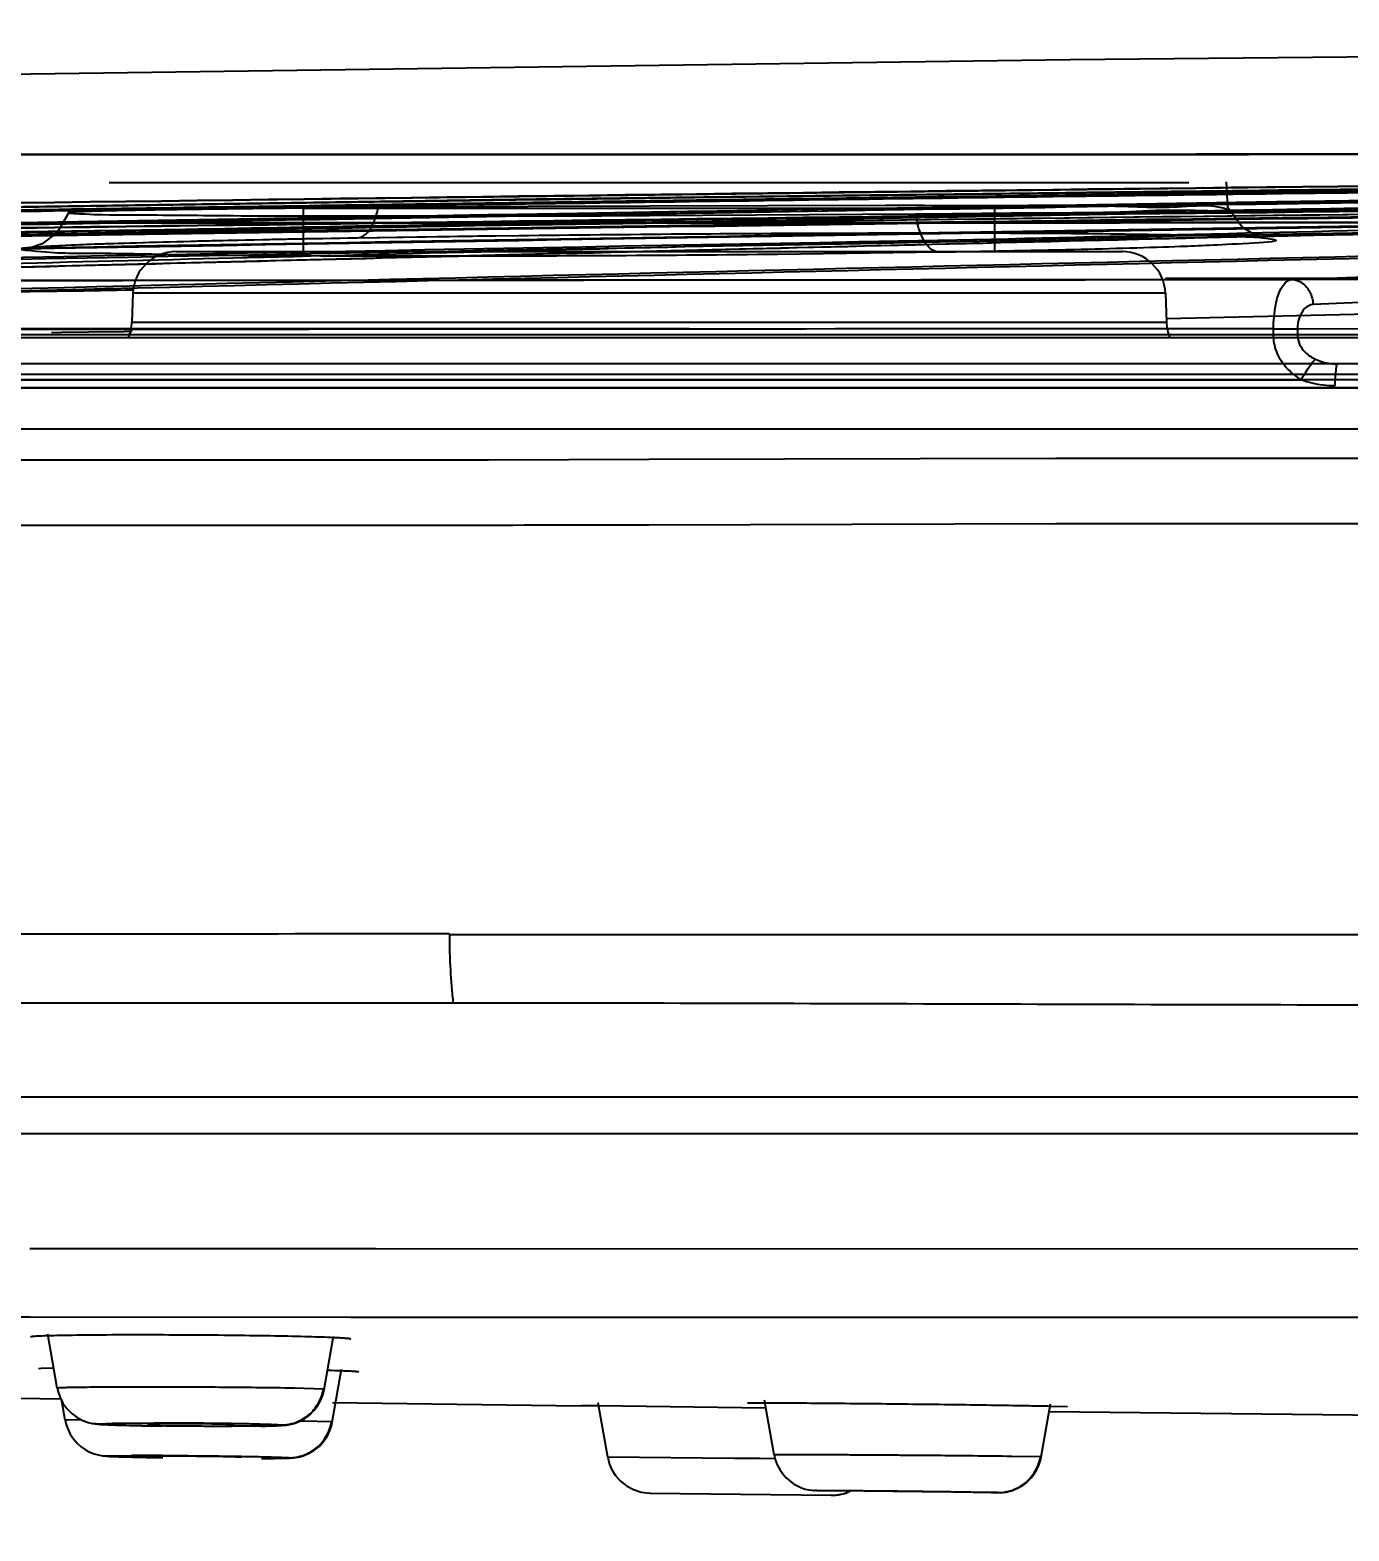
# Model space of a CAD drawing. Header units: millimetres. Extents: x 687 to 1107, y -116 to 478.
# Drawn here: x 815.779 to 818.831, y 374.706 to 378.178 of the extents above; entities that cross this region are included whole.
import ezdxf

# ---------------------------------------------------------------- set-up
doc = ezdxf.new("R2010")
doc.units = ezdxf.units.MM
doc.header["$LTSCALE"] = 0.1
doc.layers.add('DIM', color=3, linetype='Continuous')
doc.styles.get("Standard").update_dxf_attribs({"font": 'arial.ttf'})
doc.dimstyles.new('ISO-25', dxfattribs={"dimtxt": 2.5, "dimasz": 2.5, "dimexe": 1.25, "dimexo": 0.625, "dimtad": 1, "dimlfac": 5, "dimtxsty": 'Standard', "dimcen": 2.5, "dimadec": 0, "dimazin": 0, "dimtfac": 1, "dimtmove": 0, "dimatfit": 3, "dimfxl": 0, "dimarcsym": 0})

# ---------------------------------------------------------------- blocks, each defined once
blk = doc.blocks.new('*D69')
at = {"layer": 'Defpoints', "color": 0}
for p in [(804.6861, 376.0872), (858.1644, 376.0869), (858.1644, 365.5396)]:
    blk.add_point(p, dxfattribs=at)
at = {"layer": 'DIM', "color": 0, "lineweight": -2}
for p, q in [((804.6861, 375.4622), (804.6861, 364.2896)), ((858.1644, 375.4619), (858.1644, 364.2896)), ((807.1861, 365.5396), (855.6644, 365.5396))]:
    blk.add_line(p, q, dxfattribs=at)
at = {"layer": 'DIM', "color": 0}
for points in [[(807.1861, 365.9563), (807.1861, 365.123), (804.6861, 365.5396)], [(855.6644, 365.9563), (855.6644, 365.123), (858.1644, 365.5396)]]:
    blk.add_solid(points, dxfattribs=at)
at = {"layer": 'DIM', "color": 0, "insert": (850.4227, 367.4411), "char_height": 2.5, "attachment_point": 5}
blk.add_mtext('267.5', dxfattribs=at)

msp = doc.modelspace()

# ---------------------------------------------------------------- linework, layer by layer
for p, q in [((819.3807, 377.8225), (815.7892, 377.7785)), ((815.9625, 377.8256), (818.4606, 377.8256)), ((815.7916, 377.7786), (812.3387, 377.7258)), ((816.9308, 377.7698), (816.5851, 377.7675)), ((817.2116, 377.771), (816.9308, 377.7698)), ((817.7592, 377.772), (817.2116, 377.771)), ((818.0116, 377.7656), (816.4116, 377.7656)), ((816.4116, 377.6656), (816.4116, 377.7656)), ((817.2116, 377.749), (817.8284, 377.7526)), ((818.0116, 377.6656), (818.0116, 377.7656)), ((816.5356, 377.6976), (816.9099, 377.7029)), ((816.1172, 377.6656), (818.306, 377.6656)), ((817.8817, 377.6639), (817.5083, 377.659)), ((822.7368, 377.603), (814.5001, 377.5981)), ((828.1814, 377.6032), (818.4059, 377.6032)), ((818.6983, 377.6009), (819.383, 377.6264)), ((816.0182, 377.576), (815.9039, 377.5744)), ((816.0172, 377.5765), (815.9989, 377.5763)), ((816.0173, 377.5691), (816.0149, 377.5021)), ((818.4059, 377.5691), (816.0173, 377.5691)), ((818.4059, 377.5691), (818.4082, 377.5021)), ((818.4082, 377.5111), (819.0351, 377.5254)), ((816.0149, 377.5021), (818.4082, 377.5021)), ((819.0351, 377.5243), (818.4082, 377.51)), ((805.1117, 377.4667), (857.667, 377.4666)), ((829.8457, 377.4731), (805.7971, 377.4731)), ((830.9575, 377.4731), (808.817, 377.4731)), ((814.4341, 377.4893), (822.7094, 377.4844)), ((815.8289, 377.4787), (815.8527, 377.479)), ((815.8527, 377.479), (815.9141, 377.4799)), ((815.9141, 377.4799), (815.9961, 377.481)), ((815.9961, 377.481), (816.0152, 377.4813)), ((818.6559, 377.4872), (818.7115, 377.4862)), ((818.656, 377.4742), (818.6559, 377.4872)), ((818.7117, 377.4731), (818.656, 377.4742)), ((818.7116, 377.4855), (818.712, 377.4731)), ((831.061, 377.4056), (805.7888, 377.4056)), ((808.759, 377.3693), (818.7203, 377.3693)), ((820.419, 377.3691), (814.363, 377.3692)), ((815.8285, 377.3815), (815.7285, 377.3815)), ((815.8523, 377.3815), (815.8285, 377.3815)), ((815.9138, 377.3815), (815.8523, 377.3815)), ((816.0126, 377.3815), (815.9138, 377.3815)), ((816.0736, 377.3815), (816.0126, 377.3815)), ((816.1115, 377.3815), (816.0736, 377.3815)), ((816.2779, 377.3815), (816.1115, 377.3815)), ((816.318, 377.3815), (816.2779, 377.3815)), ((816.3449, 377.3815), (816.318, 377.3815)), ((816.4291, 377.3815), (816.3449, 377.3815)), ((817.2108, 377.3815), (816.4291, 377.3815)), ((818.0606, 377.3815), (817.2108, 377.3815)), ((818.1225, 377.3815), (818.0606, 377.3815)), ((818.2328, 377.3815), (818.1225, 377.3815)), ((818.2951, 377.3815), (818.2328, 377.3815)), ((818.5075, 377.3815), (818.2951, 377.3815)), ((818.5927, 377.3815), (818.5075, 377.3815)), ((818.6929, 377.3815), (818.5927, 377.3815)), ((819.0179, 377.3815), (818.6929, 377.3815)), ((806.6353, 377.3503), (820.42, 377.3508)), ((820.42, 377.3503), (806.6355, 377.3503)), ((806.738, 377.2556), (820.7165, 377.2556)), ((815.7911, 377.1831), (815.6035, 377.1832)), ((815.8295, 377.1831), (815.7911, 377.1831)), ((816.2394, 377.183), (815.8295, 377.1831)), ((816.2696, 377.183), (816.2394, 377.183)), ((816.4722, 377.183), (816.2696, 377.183)), ((816.5016, 377.1831), (816.4722, 377.183)), ((816.5646, 377.1831), (816.5016, 377.1831)), ((816.5782, 377.1831), (816.5646, 377.1831)), ((816.6138, 377.1832), (816.5782, 377.1831)), ((816.84, 377.1835), (816.6138, 377.1832)), ((817.211, 377.1844), (816.84, 377.1835)), ((818.1524, 377.1868), (817.211, 377.1844)), ((815.1977, 377.033), (816.2701, 377.0324)), ((816.2701, 377.0324), (816.3725, 377.0324)), ((817.2107, 377.0338), (818.1522, 377.0363)), ((831.4252, 376.085), (816.7494, 376.085)), ((821.5817, 375.7095), (811.2466, 375.7095)), ((857.7399, 375.6246), (805.1103, 375.6246)), ((815.7973, 375.359), (815.7789, 375.359)), ((816.0505, 375.3589), (815.7973, 375.359)), ((816.2511, 375.3589), (816.0505, 375.3589)), ((816.2992, 375.3589), (816.2511, 375.3589)), ((816.5205, 375.3588), (816.2992, 375.3589)), ((816.5384, 375.3588), (816.5205, 375.3588)), ((816.561, 375.3588), (816.5384, 375.3588)), ((816.5792, 375.3588), (816.561, 375.3588)), ((819.3167, 375.3582), (816.5792, 375.3588)), ((813.0555, 375.2017), (815.7795, 375.2011)), ((815.7795, 375.2011), (816.5204, 375.201)), ((816.5204, 375.201), (817.3969, 375.2008)), ((817.3969, 375.2008), (817.4171, 375.2008)), ((817.4171, 375.2008), (817.4378, 375.2008)), ((817.4378, 375.2008), (817.7099, 375.2007)), ((817.7099, 375.2007), (817.9103, 375.2006)), ((817.9103, 375.2006), (817.9408, 375.2006)), ((817.9408, 375.2006), (818.1789, 375.2006)), ((818.1789, 375.2006), (818.2197, 375.2006)), ((818.2197, 375.2006), (819.2076, 375.2004)), ((815.8422, 375.0362), (815.8201, 375.1616)), ((816.4599, 375.0334), (816.4816, 375.1568)), ((815.8049, 375.0819), (815.7991, 375.0811)), ((815.8328, 375.0827), (815.8049, 375.0819)), ((816.4784, 374.9578), (816.5, 375.0806)), ((816.4579, 375.0339), (816.391, 375.0362)), ((816.4573, 375.0225), (816.4598, 375.0334)), ((816.4598, 375.0334), (816.4579, 375.0339)), ((815.2861, 375.0193), (815.852, 375.0118)), ((815.8607, 374.9621), (815.8529, 375.0062)), ((816.479, 375.0034), (817.054, 374.9958)), ((817.0691, 374.9956), (817.054, 374.9958)), ((817.0935, 374.9953), (817.0691, 374.9956)), ((817.1157, 374.8764), (817.0934, 375.0027)), ((817.4819, 374.9905), (817.0935, 374.9953)), ((817.4787, 375.0018), (817.4393, 375.0014)), ((817.5009, 374.8822), (817.4787, 375.0084)), ((818.1186, 374.8774), (818.1402, 374.9999)), ((818.1796, 374.9929), (818.1404, 374.9943)), ((815.8662, 374.9626), (815.8607, 374.9621)), ((815.8972, 374.9631), (815.8662, 374.9626)), ((815.9694, 374.9554), (816.0665, 374.9564)), ((816.4099, 374.96), (816.404, 374.9601)), ((816.4765, 374.9582), (816.4099, 374.96)), ((816.4784, 374.9578), (816.4765, 374.9582)), ((816.4765, 374.9494), (816.4783, 374.9578)), ((818.1372, 374.9828), (819.2752, 374.97)), ((815.9413, 374.9531), (815.9244, 374.9547)), ((815.9244, 374.9547), (815.9244, 374.9547)), ((815.9411, 374.954), (815.9694, 374.9554)), ((816.0513, 374.9528), (816.0521, 374.9526)), ((816.2513, 374.9515), (816.2505, 374.9517)), ((816.2513, 374.9515), (816.2513, 374.9515)), ((815.9477, 374.88), (815.9474, 374.88)), ((815.9594, 374.8791), (815.9477, 374.88)), ((815.9593, 374.8797), (816.0143, 374.8808)), ((816.0699, 374.8783), (816.0706, 374.8782)), ((816.2699, 374.8763), (816.2692, 374.8765)), ((816.2699, 374.8763), (816.2699, 374.8763)), ((816.3909, 374.8757), (816.3912, 374.8757)), ((817.4082, 374.874), (817.1157, 374.8764)), ((817.4666, 374.8735), (817.4082, 374.874)), ((817.5034, 374.8732), (817.4666, 374.8735)), ((818.1168, 374.8775), (818.0505, 374.8786)), ((818.1186, 374.8774), (818.1168, 374.8775)), ((817.2129, 374.7938), (817.2141, 374.7938)), ((817.2141, 374.7938), (817.2129, 374.7938)), ((817.2141, 374.7938), (817.6325, 374.7887)), ((817.5995, 374.7994), (817.5947, 374.7996)), ((817.5995, 374.7995), (817.5983, 374.7996)), ((817.5994, 374.7997), (817.6547, 374.7997)), ((817.6548, 374.7982), (817.5995, 374.7995)), ((817.6336, 374.7886), (817.6325, 374.7887)), ((817.6325, 374.7887), (817.6336, 374.7886)), ((817.6336, 374.7886), (817.6504, 374.7898)), ((817.9096, 374.7961), (817.7102, 374.7983)), ((817.7102, 374.7983), (817.7108, 374.7982)), ((817.9102, 374.796), (817.9096, 374.7961)), ((817.9102, 374.796), (817.9102, 374.796)), ((818.0179, 374.7947), (817.9624, 374.7947)), ((818.0178, 374.7949), (818.019, 374.7948))]:
    msp.add_line(p, q)
for points in [[(827.3204, 378.1782), (822.4313, 378.1502), (818.1857, 378.109), (813.3753, 378.0432), (808.084, 377.9475), (805.4788, 377.8893)], [(827.0843, 377.8765), (823.746, 377.8573), (820.3681, 377.8274), (816.9506, 377.7869), (813.4937, 377.7354), (809.9972, 377.673), (806.4612, 377.5995)], [(827.166, 377.8762), (823.8344, 377.8569), (820.459, 377.8271), (817.0399, 377.7865), (813.5771, 377.7351), (810.0707, 377.6728), (806.5206, 377.5994)], [(827.1879, 377.8762), (824.1333, 377.8577), (820.9524, 377.8288), (817.6452, 377.7888), (814.2116, 377.7373), (810.6518, 377.674), (806.9658, 377.5987)], [(827.2959, 377.8758), (824.2492, 377.8573), (821.0715, 377.8283), (817.7629, 377.7883), (814.3235, 377.7369), (810.7532, 377.6737), (807.0522, 377.5986)], [(827.4908, 377.8753), (824.6713, 377.8548), (821.7286, 377.8231), (818.6628, 377.7804), (815.4738, 377.7275), (812.1618, 377.6658), (808.7266, 377.5969)], [(827.6487, 377.8748), (824.8324, 377.8541), (821.8926, 377.8222), (818.8292, 377.7794), (815.6425, 377.7266), (812.3322, 377.6651), (808.8985, 377.5968)], [(828.3887, 377.8729), (826.2988, 377.851), (824.1189, 377.8177), (821.849, 377.7739), (819.489, 377.7213), (817.039, 377.6618), (814.4989, 377.5981)], [(817.8029, 377.7088), (817.8876, 377.7088), (817.9686, 377.7087), (818.0457, 377.7085), (818.1186, 377.7082), (818.1873, 377.7077), (818.2517, 377.7072), (818.3114, 377.7066), (818.3665, 377.7059), (818.4169, 377.7051), (818.4622, 377.7042), (818.5025, 377.7032), (818.5375, 377.7022), (818.5672, 377.7011), (818.5916, 377.7), (818.6111, 377.6989), (818.6247, 377.6979), (818.6347, 377.6969), (818.633, 377.6972), (818.6151, 377.7025), (818.5833, 377.7219), (818.5505, 377.7673), (818.5472, 377.8271)], [(819.3942, 377.7718), (816.4987, 377.7196), (813.4951, 377.6604), (810.3834, 377.5964)], [(815.8683, 377.7548), (815.8417, 377.7094), (815.8073, 377.6839), (815.7826, 377.6753), (815.7793, 377.6748), (815.7888, 377.6758), (815.802, 377.6769), (815.8216, 377.6782), (815.8461, 377.6796), (815.8759, 377.681), (815.9108, 377.6824), (815.9508, 377.6839), (815.9958, 377.6854), (816.0458, 377.6869), (816.1009, 377.6885), (816.1609, 377.69), (816.226, 377.6915), (816.2961, 377.6931), (816.3712, 377.6946), (816.4511, 377.6961), (816.536, 377.6976)], [(816.536, 377.6976), (816.6277, 377.699), (816.721, 377.7004), (816.8154, 377.7017), (816.9102, 377.7028)], [(816.9102, 377.7028), (817.0045, 377.7039), (817.0986, 377.7049), (817.192, 377.7057), (817.2845, 377.7065), (817.3758, 377.7071), (817.4656, 377.7077), (817.5535, 377.7081), (817.6392, 377.7085), (817.7225, 377.7087), (817.8029, 377.7088)], [(815.9989, 377.5763), (814.9031, 377.5605), (813.8031, 377.5437), (812.6988, 377.5258), (811.7471, 377.5095)], [(815.8423, 375.0362), (815.844, 375.0283), (815.8485, 375.0151), (815.8552, 375.0017), (815.8643, 374.9891), (815.8755, 374.9777), (815.8881, 374.9685), (815.9012, 374.9616), (815.9133, 374.9573), (815.9228, 374.955), (815.9244, 374.9547)], [(816.4255, 374.974), (816.4361, 374.9844), (816.4451, 374.9962), (816.4522, 375.009), (816.4573, 375.0225)], [(815.8608, 374.9621), (815.8623, 374.9549), (815.8665, 374.9422), (815.8722, 374.9302), (815.8795, 374.9191), (815.8879, 374.9094), (815.8972, 374.901), (815.9072, 374.8941), (815.9173, 374.8886), (815.9274, 374.8846)], [(816.3138, 374.9486), (816.3246, 374.9488), (816.3341, 374.949), (816.3423, 374.9492), (816.3494, 374.9495), (816.3556, 374.9497), (816.3612, 374.9501), (816.3665, 374.9505), (816.3724, 374.9511), (816.3805, 374.9525), (816.3903, 374.9549), (816.4017, 374.9592), (816.4139, 374.9656), (816.4255, 374.974)], [(816.3912, 374.8757), (816.3934, 374.876), (816.4016, 374.8775), (816.4112, 374.8802), (816.4216, 374.8843), (816.4319, 374.8898), (816.442, 374.8968), (816.4514, 374.9053), (816.46, 374.9153), (816.4672, 374.9265), (816.4729, 374.9386), (816.477, 374.9513), (816.4784, 374.9578)], [(815.9244, 374.9547), (815.9301, 374.9538), (815.9359, 374.9531), (815.9411, 374.9527), (815.9467, 374.9524), (815.9528, 374.952), (815.9598, 374.9517), (815.9677, 374.9514), (815.9767, 374.9511), (815.9867, 374.9508), (815.9976, 374.9505), (816.0095, 374.9502)], [(816.0095, 374.9502), (816.0226, 374.9499), (816.0367, 374.9496), (816.0519, 374.9494), (816.0683, 374.9491), (816.0857, 374.9489)], [(816.4478, 374.9018), (816.4575, 374.9122), (816.4657, 374.9238), (816.472, 374.9364), (816.4765, 374.9494)], [(816.3358, 374.874), (816.3447, 374.874), (816.3526, 374.8741), (816.3595, 374.8742), (816.3655, 374.8743), (816.3708, 374.8745), (816.3754, 374.8746), (816.3795, 374.8748), (816.3836, 374.875), (816.3883, 374.8754), (816.3944, 374.8762), (816.4034, 374.8779), (816.414, 374.8811), (816.4253, 374.8861), (816.4369, 374.893), (816.4478, 374.9018)], [(815.9274, 374.8846), (815.9366, 374.882), (815.9438, 374.8805), (815.9477, 374.88)], [(815.9474, 374.88), (815.951, 374.8796), (815.9553, 374.8792), (815.9591, 374.8789), (815.9631, 374.8787), (815.9675, 374.8785), (815.9724, 374.8783), (815.978, 374.8781), (815.9842, 374.8779), (815.9912, 374.8776), (815.9988, 374.8774), (816.0072, 374.8772), (816.0163, 374.877), (816.0261, 374.8768)], [(816.0261, 374.8768), (816.0366, 374.8765), (816.0479, 374.8763), (816.06, 374.8761), (816.0728, 374.8759), (816.0863, 374.8757)], [(816.3148, 374.8739), (816.3259, 374.8739), (816.3358, 374.874)], [(817.1157, 374.8764), (817.1194, 374.862), (817.1254, 374.8477), (817.134, 374.834), (817.1452, 374.8214), (817.1588, 374.8105), (817.175, 374.8018), (817.1934, 374.7959), (817.2129, 374.7938)], [(817.501, 374.8822), (817.5034, 374.8717), (817.5079, 374.8593), (817.5137, 374.8481), (817.5207, 374.838), (817.5284, 374.8292), (817.5367, 374.8217), (817.5455, 374.8153), (817.5546, 374.8102), (817.564, 374.806), (817.5729, 374.8031), (817.5814, 374.8012), (817.5884, 374.8001), (817.5924, 374.7997), (817.5947, 374.7996)], [(818.0835, 374.8174), (818.091, 374.8242), (818.098, 374.8321), (818.1043, 374.8408), (818.1097, 374.8504), (818.1142, 374.8609), (818.1175, 374.872), (818.1186, 374.8774)], [(818.0885, 374.8218), (818.0959, 374.8296), (818.1026, 374.8383), (818.1085, 374.848), (818.1133, 374.8586), (818.117, 374.8699), (818.1186, 374.8774)], [(818.0222, 374.7947), (818.025, 374.7948), (818.0301, 374.7952), (818.0368, 374.7961), (818.0453, 374.7979), (818.0546, 374.8009), (818.0635, 374.8047), (818.0722, 374.8094), (818.0806, 374.8151), (818.0885, 374.8218)], [(818.0235, 374.7947), (818.0271, 374.7949), (818.0334, 374.7956), (818.0412, 374.797), (818.0498, 374.7992), (818.0587, 374.8025), (818.0672, 374.8065), (818.0755, 374.8115), (818.0835, 374.8174)], [(817.6504, 374.7898), (817.6665, 374.7938), (817.6761, 374.7978)]]:
    msp.add_lwpolyline(points)
for centre, radius, start, end in [((816.1172, 377.5656), 0.1, 90, 178), ((818.306, 377.5656), 0.1, 2, 90), ((815.915, 377.5056), 0.1, 336.9242, 358), ((818.5082, 377.5056), 0.1, 182, 203.0778), ((818.7388, -27.6819), 404.8692, 89.954221, 90.082989), ((816.264, 696.2215), 319.189, 270.019469, 270.169923), ((816.3681, 371.4151), 3.6635, 87.929, 88.4257), ((816.1986, 365.2986), 9.7395, 88.86774, 89.39099), ((816.0422, 366.7577), 8.1232, 89.69875, 90.19701), ((817.6356, 340.8142), 34.0669, 89.30219, 89.45144), ((817.6333, 374.8891), 0.1005, 282.5645, 294.4325)]:
    msp.add_arc(centre, radius, start, end)
for points, knots in [([(805.4272, 377.8881), (805.4559, 377.8885), (805.567, 377.8896), (805.8117, 377.8904), (806.2279, 377.8901), (806.6938, 377.8898), (807.1839, 377.8896), (807.6612, 377.8895), (808.2291, 377.8893), (808.899, 377.8891), (809.6756, 377.889), (810.5572, 377.8891), (811.5332, 377.8892), (812.5872, 377.8893), (813.6995, 377.8896), (815.2475, 377.8899), (817.2219, 377.8903), (819.6116, 377.8908), (822.779, 377.8913), (826.7179, 377.8918), (829.8553, 377.892), (831.4252, 377.8919)], [0, 0, 0, 0, 0.003316, 0.012819, 0.028238, 0.05134, 0.06659, 0.084788, 0.106415, 0.132125, 0.162092, 0.196026, 0.233859, 0.274706, 0.31765, 0.362212, 0.45334, 0.545477, 0.637971, 0.818839, 1, 1, 1, 1]), ([(831.4252, 377.8919), (829.8246, 377.8919), (826.6265, 377.8918), (822.6324, 377.8913), (819.4461, 377.8908), (817.0732, 377.8903), (815.1098, 377.8899), (813.5656, 377.8895), (812.4547, 377.8893), (811.4038, 377.8892), (810.1795, 377.889), (809.0872, 377.8891), (808.1376, 377.8894), (807.4523, 377.8895), (806.7913, 377.8898), (806.1851, 377.8902), (805.8161, 377.8903), (805.6094, 377.8898), (805.5079, 377.8894), (805.4519, 377.8886), (805.4282, 377.8881)], [0, 0, 0, 0, 0.184709, 0.369058, 0.46091, 0.552392, 0.642886, 0.687488, 0.730587, 0.771088, 0.808757, 0.87187, 0.897136, 0.918337, 0.950956, 0.973411, 0.988287, 0.993534, 0.997269, 1, 1, 1, 1]), ([(826.9735, 377.8768), (823.4534, 377.8632), (818.1733, 377.8195), (811.1338, 377.7076), (807.6143, 377.6435), (805.8545, 377.5992)], [0, 0, 0, 0, 0.5, 0.75, 1, 1, 1, 1]), ([(805.8545, 377.5992), (807.6144, 377.6435), (811.1338, 377.7076), (818.1733, 377.8195), (823.4533, 377.8632), (826.9735, 377.8768)], [0, 0, 0, 0, 0.25, 0.5, 1, 1, 1, 1]), ([(827.0843, 377.8765), (826.4887, 377.874), (825.3485, 377.8682), (823.7103, 377.8572), (822.2127, 377.8448), (820.8439, 377.8318), (819.5937, 377.8184), (818.4517, 377.8049), (817.4081, 377.7917), (816.4551, 377.7787), (815.586, 377.7663), (814.7948, 377.7544), (814.0756, 377.7432), (813.4247, 377.7327), (812.8376, 377.7229), (812.3095, 377.7139), (811.8361, 377.7057), (811.414, 377.6983), (811.0386, 377.6915), (810.7028, 377.6853), (810.4004, 377.6797), (810.1269, 377.6745), (809.8799, 377.6698), (809.659, 377.6655), (809.4637, 377.6616), (809.2871, 377.658), (809.1153, 377.6545), (808.933, 377.6509), (808.7324, 377.6469), (808.5186, 377.6426), (808.3063, 377.6383), (808.1096, 377.6343), (807.9344, 377.6307), (807.7784, 377.6275), (807.6383, 377.6246), (807.512, 377.6219), (807.3975, 377.6195), (807.2936, 377.6173), (807.199, 377.6153), (807.1128, 377.6134), (807.0342, 377.6118), (806.9625, 377.6102), (806.897, 377.6088), (806.8371, 377.6075), (806.7823, 377.6063), (806.7321, 377.6052), (806.6861, 377.6042), (806.6439, 377.6033), (806.605, 377.6025), (806.5693, 377.6017), (806.5366, 377.601), (806.5076, 377.6004), (806.4832, 377.5999), (806.4686, 377.5996), (806.4623, 377.5995)], [0, 0, 0, 0, 0.086638, 0.165854, 0.238293, 0.304496, 0.364965, 0.420163, 0.470623, 0.516771, 0.55881, 0.597056, 0.631873, 0.663431, 0.691755, 0.71728, 0.740265, 0.760626, 0.778691, 0.794875, 0.809472, 0.822687, 0.834678, 0.845398, 0.854826, 0.863092, 0.871086, 0.879833, 0.889603, 0.900282, 0.910938, 0.920489, 0.928903, 0.936426, 0.943182, 0.949281, 0.95481, 0.959835, 0.964408, 0.968575, 0.972374, 0.97584, 0.979007, 0.981903, 0.984553, 0.986981, 0.989207, 0.991248, 0.993125, 0.994858, 0.996453, 0.997877, 0.99908, 1, 1, 1, 1]), ([(827.166, 377.8762), (826.6014, 377.8738), (825.5201, 377.8684), (823.9663, 377.8582), (822.5451, 377.847), (821.2451, 377.8352), (820.0555, 377.823), (818.9667, 377.8108), (817.9701, 377.7987), (817.0589, 377.7868), (816.2269, 377.7754), (815.4679, 377.7645), (814.7762, 377.7541), (814.1462, 377.7443), (813.5733, 377.7352), (813.0533, 377.7262), (812.5851, 377.7194), (812.1598, 377.7085), (811.7698, 377.7065), (811.4119, 377.6922), (811.0901, 377.6781), (810.8046, 377.673), (810.5497, 377.6686), (810.3198, 377.6644), (810.1118, 377.6606), (809.9231, 377.6575), (809.7529, 377.6557), (809.5971, 377.6598), (809.4413, 377.6629), (809.2712, 377.6469), (809.0762, 377.6405), (808.8605, 377.635), (808.6383, 377.6301), (808.4258, 377.6256), (808.2341, 377.6215), (808.0639, 377.6179), (807.9114, 377.6147), (807.774, 377.6118), (807.6498, 377.6092), (807.537, 377.6068), (807.4343, 377.6046), (807.3407, 377.6027), (807.2553, 377.6008), (807.1772, 377.5992), (807.1059, 377.5977), (807.0407, 377.5963), (806.9809, 377.5951), (806.9262, 377.5939), (806.876, 377.5929), (806.8299, 377.592), (806.7875, 377.5912), (806.7486, 377.5905), (806.7127, 377.5899), (806.6797, 377.5894), (806.6492, 377.5892), (806.6211, 377.5892), (806.5953, 377.5899), (806.5719, 377.5918), (806.5516, 377.5948), (806.5349, 377.5981), (806.5249, 377.5994), (806.5207, 377.5994)], [0, 0, 0, 0, 0.082042, 0.157091, 0.225752, 0.288525, 0.345972, 0.398593, 0.446727, 0.490771, 0.530991, 0.567624, 0.601045, 0.631502, 0.659165, 0.684289, 0.70706, 0.727193, 0.746108, 0.763716, 0.779221, 0.792909, 0.805192, 0.816272, 0.826304, 0.835427, 0.843683, 0.851028, 0.858084, 0.866291, 0.875821, 0.886428, 0.897647, 0.908106, 0.917307, 0.925502, 0.932848, 0.939468, 0.945461, 0.950905, 0.955862, 0.960382, 0.964507, 0.968275, 0.971719, 0.97487, 0.977756, 0.980401, 0.982827, 0.985053, 0.987099, 0.988981, 0.990713, 0.992308, 0.993781, 0.995141, 0.996394, 0.997535, 0.998545, 0.999379, 1, 1, 1, 1]), ([(806.9659, 377.5987), (807.0829, 377.6007), (807.3324, 377.6053), (807.7168, 377.6129), (808.1565, 377.6219), (808.6071, 377.6314), (809.0986, 377.6418), (809.6318, 377.6531), (810.2756, 377.6665), (810.9732, 377.6799), (811.7481, 377.6937), (812.656, 377.7094), (813.7379, 377.7284), (814.9268, 377.7475), (816.208, 377.7673), (817.6662, 377.7882), (819.2943, 377.8094), (821.1048, 377.8303), (822.9781, 377.8486), (825.0371, 377.8648), (826.4342, 377.8728), (827.1879, 377.8762)], [0, 0, 0, 0, 0.017351, 0.037015, 0.057041, 0.082581, 0.103871, 0.129963, 0.161698, 0.199398, 0.23346, 0.276656, 0.33409, 0.393979, 0.45304, 0.524165, 0.610298, 0.694567, 0.792754, 0.88819, 1, 1, 1, 1]), ([(827.1879, 377.8762), (826.5116, 377.8731), (825.2858, 377.8663), (823.5032, 377.8532), (821.9144, 377.8389), (820.4773, 377.8239), (819.2643, 377.8097), (818.2496, 377.7969), (817.3437, 377.7848), (816.4623, 377.7721), (815.5995, 377.7593), (814.7959, 377.7471), (814.101, 377.7345), (813.4992, 377.7235), (812.9797, 377.7165), (812.4491, 377.7082), (811.9104, 377.6918), (811.3638, 377.6593), (810.8878, 377.648), (810.4674, 377.6416), (810.0958, 377.652), (809.7654, 377.6632), (809.4764, 377.623), (809.2191, 377.6101), (808.9948, 377.6003), (808.8013, 377.5937), (808.6341, 377.5885), (808.4889, 377.5844), (808.362, 377.581), (808.2502, 377.5782), (808.1511, 377.5759), (808.0623, 377.5739), (807.9818, 377.5721), (807.9076, 377.5705), (807.8379, 377.5691), (807.7703, 377.5678), (807.7024, 377.5666), (807.6187, 377.5652), (807.5147, 377.5639), (807.394, 377.5628), (807.2703, 377.5643), (807.1542, 377.5628), (807.054, 377.5854), (806.9931, 377.5992), (806.9659, 377.5987)], [0, 0, 0, 0, 0.100304, 0.181776, 0.264366, 0.335936, 0.394899, 0.444264, 0.486423, 0.529256, 0.574985, 0.614396, 0.648436, 0.678065, 0.703644, 0.725496, 0.756759, 0.783551, 0.806696, 0.827363, 0.845877, 0.861863, 0.876256, 0.889038, 0.900059, 0.909551, 0.917751, 0.92487, 0.931096, 0.936573, 0.94145, 0.945805, 0.949746, 0.953388, 0.956804, 0.960084, 0.963423, 0.966876, 0.972494, 0.978842, 0.984774, 0.990862, 0.995963, 1, 1, 1, 1]), ([(827.296, 377.8758), (826.6519, 377.8729), (825.4207, 377.866), (823.6549, 377.8528), (822.0463, 377.838), (820.5811, 377.8225), (819.2465, 377.8066), (818.0308, 377.7908), (816.9251, 377.7754), (815.9211, 377.7606), (815.0111, 377.7465), (814.1905, 377.7334), (813.4548, 377.7211), (812.7973, 377.7096), (812.2104, 377.6995), (811.688, 377.6902), (811.2255, 377.6818), (810.8147, 377.6741), (810.4498, 377.6672), (810.1283, 377.661), (809.8397, 377.6551), (809.5729, 377.6498), (809.3226, 377.6448), (809.0938, 377.6403), (808.8896, 377.6363), (808.7069, 377.6326), (808.5423, 377.6293), (808.3935, 377.6263), (808.2583, 377.6235), (808.1353, 377.621), (808.0233, 377.6187), (807.9211, 377.6166), (807.8277, 377.6147), (807.7424, 377.6129), (807.6643, 377.6113), (807.5927, 377.6098), (807.5271, 377.6084), (807.4669, 377.6071), (807.4116, 377.6059), (807.3608, 377.6049), (807.314, 377.6039), (807.2709, 377.603), (807.231, 377.6021), (807.1942, 377.6013), (807.1602, 377.6006), (807.1288, 377.6), (807.1002, 377.5994), (807.0751, 377.5989), (807.0595, 377.5987), (807.0523, 377.5986)], [0, 0, 0, 0, 0.095447, 0.182437, 0.261663, 0.333808, 0.399569, 0.459432, 0.513965, 0.563422, 0.608224, 0.64882, 0.685041, 0.717246, 0.746273, 0.772014, 0.794673, 0.814819, 0.832894, 0.848744, 0.862472, 0.875674, 0.888286, 0.899566, 0.909575, 0.918553, 0.926643, 0.933966, 0.940619, 0.946673, 0.952192, 0.957226, 0.961824, 0.966028, 0.969875, 0.9734, 0.976632, 0.979597, 0.982322, 0.984827, 0.987133, 0.989258, 0.991219, 0.993035, 0.994715, 0.996268, 0.997687, 0.998942, 1, 1, 1, 1]), ([(808.727, 377.5969), (808.8779, 377.5998), (809.1915, 377.5964), (809.6863, 377.5975), (810.2271, 377.6067), (810.7997, 377.6374), (811.4035, 377.6511), (812.0543, 377.6637), (812.786, 377.6778), (813.62, 377.6938), (814.566, 377.7112), (815.6375, 377.7304), (816.8429, 377.7514), (818.1916, 377.7733), (819.6935, 377.7961), (821.3636, 377.819), (823.2203, 377.8411), (825.2833, 377.8611), (826.7299, 377.8712), (827.4909, 377.8753)], [0, 0, 0, 0, 0.024137, 0.050119, 0.07911, 0.11058, 0.14177, 0.175652, 0.214642, 0.258757, 0.308994, 0.365899, 0.43007, 0.501726, 0.581523, 0.670194, 0.768734, 0.878342, 1, 1, 1, 1]), ([(808.8988, 377.5968), (809.0487, 377.5997), (809.3586, 377.6057), (809.8462, 377.6155), (810.3799, 377.6262), (810.9704, 377.6381), (811.629, 377.6514), (812.3767, 377.6662), (813.234, 377.6824), (814.2126, 377.7004), (815.3246, 377.7208), (816.5778, 377.7425), (817.9852, 377.766), (819.5517, 377.7903), (821.2917, 377.8149), (823.222, 377.8387), (825.3621, 377.8599), (826.8613, 377.8705), (827.6489, 377.8748)], [0, 0, 0, 0, 0.023977, 0.049596, 0.078021, 0.109377, 0.144073, 0.183408, 0.229024, 0.281239, 0.339992, 0.406957, 0.481764, 0.565171, 0.657604, 0.760156, 0.873998, 1, 1, 1, 1]), ([(810.1498, 377.5964), (810.5411, 377.6045), (811.4117, 377.6226), (812.8089, 377.6515), (814.4036, 377.6837), (816.1679, 377.7182), (818.1161, 377.7543), (820.2478, 377.7908), (822.5642, 377.8255), (825.0648, 377.8554), (826.7931, 377.8694), (827.688, 377.8747)], [0, 0, 0, 0, 0.066946, 0.148924, 0.239025, 0.339747, 0.450721, 0.572294, 0.704384, 0.846951, 1, 1, 1, 1]), ([(828.1657, 377.8735), (827.6037, 377.8691), (826.4796, 377.8582), (824.8412, 377.8361), (823.2502, 377.8093), (821.7546, 377.7799), (820.3064, 377.7483), (818.9535, 377.7168), (817.6477, 377.6851), (816.437, 377.6551), (815.2733, 377.6259), (814.5292, 377.6071), (814.157, 377.5979)], [0, 0, 0, 0, 0.120334, 0.240675, 0.350839, 0.461016, 0.560976, 0.660979, 0.750756, 0.840636, 0.920285, 1, 1, 1, 1]), ([(814.5001, 377.5981), (814.8721, 377.6074), (815.6159, 377.6262), (816.7773, 377.6555), (817.9837, 377.6855), (819.2814, 377.7172), (820.6242, 377.7486), (822.0586, 377.7799), (823.5385, 377.8091), (825.1097, 377.8356), (826.7266, 377.8577), (827.8349, 377.8686), (828.3891, 377.8729)], [0, 0, 0, 0, 0.080371, 0.160678, 0.250882, 0.340984, 0.44099, 0.540961, 0.650802, 0.760639, 0.880322, 1, 1, 1, 1]), ([(826.9737, 377.8192), (823.4537, 377.8055), (818.1739, 377.7618), (811.1348, 377.65), (807.6154, 377.5858), (805.856, 377.5415)], [0, 0, 0, 0, 0.5, 0.75, 1, 1, 1, 1]), ([(805.856, 377.5411), (807.6154, 377.5854), (811.1349, 377.6496), (818.1739, 377.7614), (823.4538, 377.8051), (826.9737, 377.8188)], [0, 0, 0, 0, 0.25, 0.5, 1, 1, 1, 1]), ([(806.4785, 377.5411), (808.7692, 377.5925), (813.3512, 377.6816), (820.2251, 377.774), (824.808, 377.808), (827.0996, 377.8182)], [0, 0, 0, 0, 0.333317, 0.66665, 1, 1, 1, 1]), ([(827.1511, 377.8182), (824.8571, 377.8078), (820.2689, 377.7735), (813.3868, 377.6812), (808.7991, 377.5924), (806.5053, 377.5412)], [0, 0, 0, 0, 0.333314, 0.666647, 1, 1, 1, 1]), ([(827.2096, 377.8183), (824.9622, 377.8067), (820.4675, 377.7708), (813.7262, 377.6782), (809.2326, 377.5908), (806.986, 377.5406)], [0, 0, 0, 0, 0.333353, 0.666686, 1, 1, 1, 1]), ([(807.0327, 377.5402), (809.2817, 377.5901), (813.7798, 377.6772), (820.5273, 377.7697), (825.0257, 377.8059), (827.2749, 377.8176)], [0, 0, 0, 0, 0.333359, 0.666692, 1, 1, 1, 1]), ([(808.7579, 377.5389), (810.9192, 377.5849), (815.1651, 377.6668), (821.4195, 377.768), (825.5129, 377.8055), (827.5213, 377.8173)], [0, 0, 0, 0, 0.345588, 0.678918, 1, 1, 1, 1]), ([(827.6189, 377.8168), (825.6117, 377.8048), (821.521, 377.767), (815.2712, 377.6657), (811.0288, 377.5844), (808.8695, 377.5388)], [0, 0, 0, 0, 0.321141, 0.654479, 1, 1, 1, 1]), ([(827.7227, 377.8168), (825.8422, 377.8041), (822.013, 377.7655), (816.1672, 377.6618), (812.2018, 377.5825), (810.185, 377.5384)], [0, 0, 0, 0, 0.32164, 0.654968, 1, 1, 1, 1]), ([(810.3501, 377.5384), (812.3605, 377.5822), (816.3136, 377.6609), (822.1417, 377.7645), (825.9597, 377.8033), (827.8348, 377.8163)], [0, 0, 0, 0, 0.344975, 0.678316, 1, 1, 1, 1]), ([(814.1999, 377.5402), (815.8083, 377.5826), (818.9731, 377.6594), (823.6424, 377.7633), (826.7038, 377.8025), (828.2084, 377.8158)], [0, 0, 0, 0, 0.344492, 0.677817, 1, 1, 1, 1]), ([(828.3466, 377.8152), (826.855, 377.8018), (823.82, 377.7626), (819.1905, 377.6591), (816.0526, 377.5826), (814.4578, 377.5405)], [0, 0, 0, 0, 0.322135, 0.655481, 1, 1, 1, 1]), ([(828.7919, 377.8146), (827.7154, 377.8023), (825.5227, 377.7649), (822.1747, 377.6673), (819.9033, 377.5879), (818.7478, 377.5433)], [0, 0, 0, 0, 0.321427, 0.654748, 1, 1, 1, 1]), ([(819.3947, 377.7716), (818.6577, 377.7591), (817.2516, 377.7338), (815.245, 377.6952), (813.443, 377.6593), (811.8455, 377.6267), (810.8485, 377.6059), (810.384, 377.5964)], [0, 0, 0, 0, 0.245374, 0.468112, 0.668055, 0.845345, 1, 1, 1, 1]), ([(817.8284, 377.7526), (817.9202, 377.7534), (818.0765, 377.7558), (818.3216, 377.7555), (818.4076, 377.7646), (818.5705, 377.758), (818.5067, 377.7748), (818.4224, 377.764), (818.2553, 377.7735), (818.0281, 377.7708), (817.8546, 377.772), (817.7592, 377.772)], [0, 0, 0, 0, 0.182786, 0.328883, 0.429123, 0.476931, 0.483639, 0.544437, 0.655103, 0.809982, 1, 1, 1, 1]), ([(831.4252, 377.7339), (829.8525, 377.734), (826.7095, 377.7339), (822.7635, 377.7333), (819.5885, 377.7328), (817.1861, 377.7323), (815.1948, 377.7319), (813.6261, 377.7315), (812.4931, 377.7313), (811.4166, 377.7311), (810.4186, 377.731), (809.5169, 377.731), (808.7233, 377.7311), (808.0401, 377.7313), (807.4627, 377.7314), (806.9788, 377.7316), (806.4834, 377.7318), (806.0134, 377.7321), (805.5942, 377.7324), (805.348, 377.7316), (805.2362, 377.7304), (805.2072, 377.73)], [0, 0, 0, 0, 0.179962, 0.359634, 0.45152, 0.543268, 0.634528, 0.679372, 0.722767, 0.764173, 0.802546, 0.836968, 0.867354, 0.893349, 0.915139, 0.933429, 0.948721, 0.971826, 0.987203, 0.996684, 1, 1, 1, 1]), ([(806.3684, 377.7319), (806.4096, 377.7319), (806.7368, 377.7317), (807.2507, 377.7315), (807.9465, 377.7314), (808.9156, 377.731), (810.0319, 377.731), (811.284, 377.7311), (812.3576, 377.7313), (813.4898, 377.7315), (815.0553, 377.7318), (817.0363, 377.7322), (819.4224, 377.7328), (822.6166, 377.7333), (826.6179, 377.7338), (829.8217, 377.734), (831.4252, 377.7339)], [0, 0, 0, 0, 0.004927, 0.039182, 0.061525, 0.088237, 0.155208, 0.195173, 0.23815, 0.283745, 0.330729, 0.425586, 0.520932, 0.616407, 0.808018, 1, 1, 1, 1]), ([(816.5851, 377.7675), (816.4883, 377.7667), (816.3231, 377.7654), (816.0798, 377.7619), (815.9799, 377.7604), (815.8419, 377.756), (815.9541, 377.7498), (816.0534, 377.751), (816.2772, 377.748), (816.5446, 377.748), (816.8674, 377.7479), (817.0939, 377.7486), (817.2116, 377.7491)], [0, 0, 0, 0, 0.140756, 0.250393, 0.321169, 0.348097, 0.367033, 0.430365, 0.533661, 0.669657, 0.828824, 1, 1, 1, 1]), ([(816.5356, 377.6976), (816.543, 377.6976), (816.5601, 377.7063), (816.5759, 377.7328), (816.5826, 377.7549), (816.5851, 377.7675)], [0, 0, 0, 0, 0.243938, 0.575439, 1, 1, 1, 1]), ([(817.8817, 377.6639), (817.873, 377.6644), (817.8536, 377.6771), (817.8371, 377.7101), (817.8305, 377.7373), (817.8284, 377.7526)], [0, 0, 0, 0, 0.23759, 0.575376, 1, 1, 1, 1]), ([(816.9099, 377.7029), (817.0351, 377.7043), (817.2838, 377.7067), (817.6449, 377.7089), (817.9785, 377.7086), (818.2529, 377.709), (818.4772, 377.7013), (818.5802, 377.7056), (818.688, 377.6895), (818.5363, 377.6811), (818.4299, 377.6761), (818.1649, 377.6688), (817.9862, 377.6656), (817.8817, 377.6639)], [0, 0, 0, 0, 0.148341, 0.294358, 0.428339, 0.541082, 0.626067, 0.677764, 0.691809, 0.716586, 0.779098, 0.876182, 1, 1, 1, 1]), ([(817.5083, 377.659), (817.3838, 377.6577), (817.1367, 377.6558), (816.778, 377.6545), (816.446, 377.6554), (816.1724, 377.656), (815.9452, 377.6625), (815.8427, 377.66), (815.7292, 377.6728), (815.8751, 377.6816), (815.9824, 377.6851), (816.2479, 377.6926), (816.429, 377.6958), (816.5356, 377.6976)], [0, 0, 0, 0, 0.147415, 0.2923, 0.425456, 0.537877, 0.623512, 0.676367, 0.691895, 0.715056, 0.776539, 0.873781, 1, 1, 1, 1]), ([(810.384, 377.5964), (810.6634, 377.5964), (811.2648, 377.5965), (812.2087, 377.5969), (813.0513, 377.5973), (813.754, 377.5977), (814.4828, 377.5981), (815.4042, 377.5987), (816.8716, 377.5997), (817.9703, 377.6005), (818.6983, 377.6009)], [0, 0, 0, 0, 0.100817, 0.216983, 0.340581, 0.404869, 0.470534, 0.603548, 0.737323, 1, 1, 1, 1]), ([(818.6559, 377.4872), (818.656, 377.5056), (818.6594, 377.5393), (818.67, 377.5796), (818.6892, 377.6004), (818.6983, 377.6009)], [0, 0, 0, 0, 0.433341, 0.784164, 1, 1, 1, 1]), ([(818.6983, 377.6009), (818.7068, 377.6008), (818.7245, 377.5945), (818.7424, 377.5723), (818.7471, 377.5532), (818.7476, 377.5433)], [0, 0, 0, 0, 0.308542, 0.63913, 1, 1, 1, 1]), ([(815.9039, 377.5744), (815.5725, 377.5698), (814.9097, 377.5602), (814.0812, 377.5476), (813.4183, 377.5371), (813.0041, 377.5304), (812.6727, 377.5249), (812.4243, 377.5208), (812.1759, 377.5166), (812.0103, 377.5139), (811.9275, 377.5124)], [0, 0, 0, 0, 0.250024, 0.50005, 0.625055, 0.750086, 0.812579, 0.875055, 0.937531, 1, 1, 1, 1]), ([(818.7478, 377.5433), (818.7409, 377.5424), (818.7263, 377.5355), (818.7141, 377.5128), (818.7118, 377.4951), (818.7116, 377.4855)], [0, 0, 0, 0, 0.282471, 0.609474, 1, 1, 1, 1]), ([(818.6559, 377.4872), (817.9354, 377.4868), (816.8421, 377.486), (815.3775, 377.4851), (814.4497, 377.4844), (813.7148, 377.484), (813.0045, 377.4836), (812.152, 377.4832), (811.1927, 377.4828), (810.58, 377.4827), (810.2933, 377.4827)], [0, 0, 0, 0, 0.258466, 0.392208, 0.525423, 0.591297, 0.655868, 0.780202, 0.897153, 1, 1, 1, 1]), ([(818.7203, 377.3693), (818.7072, 377.3773), (818.6838, 377.3955), (818.6612, 377.433), (818.6562, 377.4606), (818.656, 377.4742)], [0, 0, 0, 0, 0.358652, 0.681709, 1, 1, 1, 1]), ([(818.7117, 377.4731), (818.7116, 377.4655), (818.7149, 377.4501), (818.7302, 377.4301), (818.7447, 377.4206), (818.7532, 377.4166)], [0, 0, 0, 0, 0.309803, 0.617233, 1, 1, 1, 1]), ([(818.7203, 377.3693), (818.7244, 377.3764), (818.7321, 377.3893), (818.7431, 377.4051), (818.7499, 377.4139), (818.7532, 377.4166)], [0, 0, 0, 0, 0.42658, 0.778666, 1, 1, 1, 1]), ([(818.7532, 377.4166), (818.7584, 377.4142), (818.7693, 377.4101), (818.7867, 377.4064), (818.7987, 377.4056), (818.8048, 377.4056)], [0, 0, 0, 0, 0.322281, 0.657131, 1, 1, 1, 1]), ([(818.7986, 377.3555), (818.7987, 377.3641), (818.799, 377.38), (818.8015, 377.3933), (818.8024, 377.4056), (818.8047, 377.4056)], [0, 0, 0, 0, 0.505511, 0.863846, 1, 1, 1, 1]), ([(818.7203, 377.3693), (818.7282, 377.3662), (818.7449, 377.3611), (818.7712, 377.3565), (818.7893, 377.3555), (818.7986, 377.3555)], [0, 0, 0, 0, 0.31909, 0.652831, 1, 1, 1, 1]), ([(818.1522, 377.0363), (818.5796, 377.0369), (819.4344, 377.0365), (820.503, 377.0348), (821.3582, 377.0337), (822.214, 377.0331), (823.0701, 377.0336), (823.9265, 377.0339), (824.7832, 377.0339), (825.8543, 377.033), (827.1401, 377.0321), (827.9974, 377.032), (828.4262, 377.032)], [0, 0, 0, 0, 0.124787, 0.249601, 0.312038, 0.3745, 0.499496, 0.56202, 0.624554, 0.749651, 0.874798, 1, 1, 1, 1]), ([(816.7495, 376.0872), (816.3259, 376.0869), (815.4848, 376.0869), (814.2352, 376.0872), (813.0125, 376.0874), (812.0171, 376.0871), (811.2472, 376.087), (810.6993, 376.0871), (810.1753, 376.0872), (809.6765, 376.0871), (809.2039, 376.0867), (808.6327, 376.0866), (808.2193, 376.0874), (807.9543, 376.0874)], [0, 0, 0, 0, 0.144476, 0.286889, 0.426258, 0.561507, 0.626441, 0.688852, 0.748412, 0.805164, 0.859015, 0.909615, 1, 1, 1, 1]), ([(816.7495, 376.0872), (816.7494, 376.0589), (816.7505, 376.0176), (816.7541, 375.9646), (816.7567, 375.9397), (816.7582, 375.9279)], [0, 0, 0, 0, 0.530461, 0.776827, 1, 1, 1, 1]), ([(804.7433, 375.928), (804.7468, 375.9279), (804.7584, 375.9279), (804.7836, 375.9278), (804.8244, 375.9278), (804.8817, 375.9277), (804.955, 375.9277), (805.0829, 375.9279), (805.2823, 375.9285), (805.5759, 375.9289), (805.8694, 375.9285), (806.1492, 375.9275), (806.398, 375.9264), (806.6772, 375.9257), (806.9902, 375.9258), (807.3393, 375.9271), (807.7269, 375.9281), (808.1563, 375.9283), (808.5419, 375.9277), (808.8734, 375.9274), (809.2342, 375.9274), (809.7099, 375.9279), (810.3086, 375.928), (810.943, 375.9278), (811.6103, 375.9278), (812.3052, 375.928), (813.0202, 375.9281), (813.9996, 375.9281), (815.247, 375.9277), (816.2511, 375.9277), (816.7582, 375.9279)], [0, 0, 0, 0, 0.000869, 0.002912, 0.006279, 0.011066, 0.017205, 0.024595, 0.042983, 0.067013, 0.097889, 0.116271, 0.136881, 0.160018, 0.185987, 0.21502, 0.24718, 0.282773, 0.32225, 0.343436, 0.36555, 0.412354, 0.46221, 0.515026, 0.57076, 0.628829, 0.688542, 0.749283, 0.873384, 1, 1, 1, 1]), ([(816.7582, 375.9279), (817.1584, 375.9281), (817.9596, 375.9253), (819.1616, 375.922), (820.3643, 375.9244), (821.166, 375.9269), (821.5669, 375.9275)], [0, 0, 0, 0, 0.24967, 0.499837, 0.749904, 1, 1, 1, 1]), ([(815.8198, 375.1574), (815.8168, 375.1573), (815.8111, 375.1572), (815.8032, 375.1568), (815.7965, 375.1565), (815.7909, 375.1562), (815.7866, 375.1558), (815.7835, 375.1555), (815.7817, 375.1551), (815.7809, 375.1549), (815.7807, 375.1547), (815.7807, 375.1546)], [0, 0, 0, 0, 0.231281, 0.433117, 0.604702, 0.745633, 0.855609, 0.934375, 0.981839, 0.994099, 1, 1, 1, 1]), ([(816.4823, 375.1532), (816.4631, 375.154), (816.4176, 375.1554), (816.341, 375.1571), (816.2499, 375.1584), (816.1512, 375.1592), (816.0525, 375.1596), (815.9613, 375.1595), (815.8846, 375.1588), (815.8391, 375.158), (815.8198, 375.1574)], [0, 0, 0, 0, 0.087163, 0.205838, 0.346985, 0.499827, 0.652692, 0.793882, 0.912641, 1, 1, 1, 1]), ([(816.521, 375.1498), (816.521, 375.1499), (816.5208, 375.1501), (816.52, 375.1504), (816.5182, 375.1507), (816.5152, 375.1511), (816.5109, 375.1515), (816.5054, 375.1519), (816.4988, 375.1524), (816.4909, 375.1528), (816.4853, 375.153), (816.4823, 375.1532)], [0, 0, 0, 0, 0.006218, 0.018786, 0.06669, 0.14569, 0.255714, 0.396517, 0.567807, 0.769222, 1, 1, 1, 1]), ([(816.5394, 375.0737), (816.5394, 375.0737), (816.5392, 375.0739), (816.5388, 375.074), (816.538, 375.0741), (816.5369, 375.0743), (816.5355, 375.0744), (816.5331, 375.0746), (816.5292, 375.0749), (816.5237, 375.0752), (816.517, 375.0756), (816.5092, 375.0759), (816.5035, 375.0761), (816.5005, 375.0762)], [0, 0, 0, 0, 0.005114, 0.017302, 0.037249, 0.065036, 0.100663, 0.144109, 0.254327, 0.395404, 0.56703, 0.768823, 1, 1, 1, 1]), ([(816.3021, 375.0375), (816.2773, 375.0378), (816.2259, 375.0383), (816.1612, 375.0387), (816.1081, 375.0389), (816.069, 375.039), (816.0313, 375.039), (815.9956, 375.0389), (815.9625, 375.0388), (815.9326, 375.0386), (815.9099, 375.0383), (815.8938, 375.0381), (815.8833, 375.038), (815.8739, 375.0378), (815.8657, 375.0376), (815.8587, 375.0374), (815.8529, 375.0372), (815.8489, 375.037), (815.8463, 375.0368), (815.8449, 375.0367), (815.8438, 375.0366), (815.8429, 375.0365), (815.8425, 375.0364), (815.8422, 375.0362), (815.8422, 375.0362)], [0, 0, 0, 0, 0.161906, 0.335064, 0.4222, 0.507754, 0.59028, 0.668343, 0.740657, 0.806008, 0.863227, 0.888495, 0.911402, 0.931849, 0.949736, 0.964969, 0.977496, 0.987283, 0.991139, 0.994299, 0.996759, 0.998518, 0.99958, 1, 1, 1, 1]), ([(816.3595, 374.9513), (816.371, 374.9512), (816.3943, 374.9553), (816.425, 374.9729), (816.4477, 375.0002), (816.4559, 375.0225), (816.4579, 375.0339)], [0, 0, 0, 0, 0.249068, 0.499052, 0.749575, 1, 1, 1, 1]), ([(818.1404, 374.9943), (818.1211, 374.9947), (818.0757, 374.9955), (817.9654, 374.9973), (817.8096, 374.9992), (817.6538, 375.0008), (817.5435, 375.0016), (817.498, 375.0018), (817.4787, 375.0018)], [0, 0, 0, 0, 0.087374, 0.206101, 0.499859, 0.793681, 0.912499, 1, 1, 1, 1]), ([(816.0665, 374.9564), (816.0984, 374.9564), (816.1465, 374.9562), (816.2095, 374.9556), (816.2538, 374.955), (816.2924, 374.9542), (816.3232, 374.9534), (816.3431, 374.9526), (816.3541, 374.9519), (816.358, 374.9515), (816.3595, 374.9513)], [0, 0, 0, 0, 0.327024, 0.491788, 0.645442, 0.779972, 0.887302, 0.960492, 0.984251, 1, 1, 1, 1]), ([(816.3777, 374.8755), (816.3892, 374.8754), (816.4126, 374.8794), (816.4435, 374.8971), (816.4663, 374.9243), (816.4745, 374.9467), (816.4765, 374.9582)], [0, 0, 0, 0, 0.249107, 0.499083, 0.749581, 1, 1, 1, 1]), ([(815.9413, 374.9531), (815.941, 374.9532), (815.9406, 374.9533), (815.9402, 374.9534), (815.94, 374.9535), (815.9401, 374.9537), (815.9403, 374.9538), (815.9406, 374.9539), (815.9409, 374.9539), (815.9411, 374.954)], [0, 0, 0, 0, 0.378834, 0.48564, 0.543771, 0.587283, 0.671321, 0.808383, 1, 1, 1, 1]), ([(816.0681, 374.9491), (816.0522, 374.9494), (816.0234, 374.9499), (815.9896, 374.9507), (815.9678, 374.9514), (815.9561, 374.952), (815.9477, 374.9525), (815.9431, 374.9529), (815.9413, 374.9531)], [0, 0, 0, 0, 0.376473, 0.682004, 0.799832, 0.891437, 0.957747, 1, 1, 1, 1]), ([(816.2505, 374.9517), (816.2492, 374.952), (816.2453, 374.9522), (816.238, 374.9526), (816.2275, 374.9529), (816.2144, 374.9532), (816.199, 374.9535), (816.1819, 374.9537), (816.1638, 374.9539), (816.1452, 374.9541), (816.1268, 374.9541), (816.1093, 374.9541), (816.0955, 374.9541), (816.0854, 374.954), (816.0787, 374.9539), (816.0726, 374.9538), (816.0671, 374.9537), (816.0625, 374.9536), (816.0586, 374.9535), (816.0559, 374.9533), (816.0542, 374.9532), (816.0532, 374.9532), (816.0524, 374.9531), (816.0518, 374.953), (816.0515, 374.9529), (816.0513, 374.9529), (816.0513, 374.9528)], [0, 0, 0, 0, 0.020611, 0.058087, 0.111117, 0.177921, 0.255962, 0.342596, 0.434769, 0.529148, 0.622412, 0.711312, 0.792626, 0.829509, 0.863472, 0.894223, 0.92147, 0.944921, 0.964362, 0.97968, 0.985759, 0.99077, 0.994699, 0.997539, 0.999286, 1, 1, 1, 1]), ([(816.3597, 374.9505), (816.3583, 374.9503), (816.3546, 374.95), (816.3479, 374.9496), (816.3387, 374.9492), (816.3213, 374.9488), (816.294, 374.9484), (816.2556, 374.9481), (816.2115, 374.948), (816.1483, 374.9482), (816.1002, 374.9487), (816.0681, 374.9491)], [0, 0, 0, 0, 0.014901, 0.03787, 0.069358, 0.109801, 0.21645, 0.350808, 0.504739, 0.670245, 1, 1, 1, 1]), ([(816.3595, 374.9513), (816.3598, 374.9512), (816.3602, 374.9511), (816.3606, 374.951), (816.3608, 374.9509), (816.3607, 374.9507), (816.3605, 374.9506), (816.3602, 374.9505), (816.3599, 374.9505), (816.3597, 374.9505)], [0, 0, 0, 0, 0.378782, 0.48564, 0.543749, 0.587274, 0.671265, 0.80827, 1, 1, 1, 1]), ([(815.9594, 374.8792), (815.9591, 374.8792), (815.9587, 374.8793), (815.9583, 374.8794), (815.9582, 374.8795), (815.9583, 374.8796), (815.9585, 374.8796), (815.9588, 374.8797), (815.9591, 374.8797), (815.9593, 374.8797)], [0, 0, 0, 0, 0.38202, 0.48527, 0.534488, 0.570197, 0.655873, 0.799056, 1, 1, 1, 1]), ([(816.086, 374.8757), (816.07, 374.8759), (816.0412, 374.8764), (816.0075, 374.8772), (815.9858, 374.8778), (815.9742, 374.8783), (815.9658, 374.8787), (815.9612, 374.879), (815.9594, 374.8792)], [0, 0, 0, 0, 0.377028, 0.682768, 0.800559, 0.892027, 0.958098, 1, 1, 1, 1]), ([(816.2692, 374.8765), (816.2679, 374.8766), (816.2641, 374.8768), (816.2568, 374.8771), (816.2464, 374.8774), (816.2275, 374.8778), (816.206, 374.8782), (816.1827, 374.8785), (816.1641, 374.8787), (816.1457, 374.8788), (816.1281, 374.8789), (816.1143, 374.879), (816.1042, 374.879), (816.0974, 374.879), (816.0913, 374.8789), (816.0858, 374.8789), (816.0812, 374.8788), (816.0773, 374.8787), (816.0746, 374.8787), (816.0728, 374.8786), (816.0718, 374.8786), (816.071, 374.8785), (816.0704, 374.8785), (816.0702, 374.8784), (816.0699, 374.8784), (816.0699, 374.8783)], [0, 0, 0, 0, 0.020145, 0.057255, 0.110017, 0.17665, 0.341252, 0.433508, 0.528029, 0.621479, 0.710591, 0.792123, 0.829111, 0.863176, 0.894021, 0.921353, 0.94488, 0.964383, 0.979747, 0.985843, 0.990864, 0.994797, 0.99763, 0.999356, 1, 1, 1, 1]), ([(816.0849, 374.8807), (816.1169, 374.8806), (816.165, 374.8802), (816.228, 374.8794), (816.2722, 374.8787), (816.3108, 374.878), (816.3415, 374.8772), (816.3614, 374.8766), (816.3723, 374.876), (816.3762, 374.8757), (816.3777, 374.8756)], [0, 0, 0, 0, 0.327478, 0.49237, 0.646074, 0.780573, 0.88779, 0.960783, 0.984409, 1, 1, 1, 1]), ([(816.3777, 374.8756), (816.378, 374.8755), (816.3784, 374.8755), (816.3788, 374.8754), (816.379, 374.8753), (816.3788, 374.8751), (816.3786, 374.8751), (816.3783, 374.875), (816.378, 374.875), (816.3778, 374.875)], [0, 0, 0, 0, 0.381971, 0.485282, 0.534476, 0.570202, 0.655821, 0.798941, 1, 1, 1, 1]), ([(817.9618, 374.8795), (817.937, 374.8798), (817.8856, 374.8803), (817.8209, 374.8808), (817.7678, 374.8812), (817.7286, 374.8815), (817.6908, 374.8817), (817.655, 374.8819), (817.6218, 374.8821), (817.5918, 374.8823), (817.5691, 374.8823), (817.5529, 374.8824), (817.5423, 374.8824), (817.5328, 374.8824), (817.5246, 374.8824), (817.5176, 374.8824), (817.5125, 374.8824), (817.509, 374.8824), (817.5069, 374.8824), (817.5051, 374.8823), (817.5036, 374.8823), (817.5025, 374.8823), (817.5018, 374.8823), (817.5013, 374.8822), (817.5011, 374.8822), (817.501, 374.8822), (817.5009, 374.8822), (817.5009, 374.8822)], [0, 0, 0, 0, 0.16152, 0.334441, 0.421514, 0.50704, 0.589569, 0.667666, 0.740038, 0.805471, 0.86279, 0.888113, 0.911078, 0.931584, 0.94953, 0.964823, 0.97741, 0.982677, 0.987254, 0.991137, 0.994322, 0.996804, 0.998579, 0.9992, 0.999643, 0.999908, 1, 1, 1, 1]), ([(818.0178, 374.7949), (818.0275, 374.7948), (818.0471, 374.7975), (818.0739, 374.8099), (818.0961, 374.8296), (818.1064, 374.8465), (818.1103, 374.8555)], [0, 0, 0, 0, 0.248942, 0.499015, 0.749011, 1, 1, 1, 1]), ([(818.1103, 374.8555), (818.111, 374.8573), (818.1138, 374.8644), (818.1158, 374.8718), (818.1168, 374.8775)], [0, 0, 0, 0, 0.251088, 1, 1, 1, 1]), ([(817.6325, 374.7886), (817.6344, 374.7886), (817.642, 374.7887), (817.6495, 374.7898), (817.6551, 374.791)], [0, 0, 0, 0, 0.249089, 1, 1, 1, 1]), ([(817.6547, 374.7997), (817.6887, 374.7995), (817.7425, 374.799), (817.816, 374.7982), (817.8733, 374.7975), (817.9254, 374.7968), (817.9679, 374.7961), (817.9976, 374.7955), (818.0127, 374.7951), (818.0178, 374.7949)], [0, 0, 0, 0, 0.280951, 0.444738, 0.606819, 0.75424, 0.875213, 0.958235, 1, 1, 1, 1])]:
    msp.add_open_spline(points, degree=3, knots=knots)

# ---------------------------------------------------------------- dimensions: what is measured, and where the dimension line sits
at = {"layer": 'DIM'}
dim = msp.add_linear_dim(base=(858.1644, 365.5396), p1=(804.6861, 376.0872), p2=(858.1644, 376.0869), text='267.5', dimstyle='ISO-25', dxfattribs=at)
dim.commit()
dim.dimension.update_dxf_attribs({"geometry": '*D69', "text_midpoint": (850.4227, 365.5396), "dimtype": 160})

doc.saveas('drawing.dxf')
